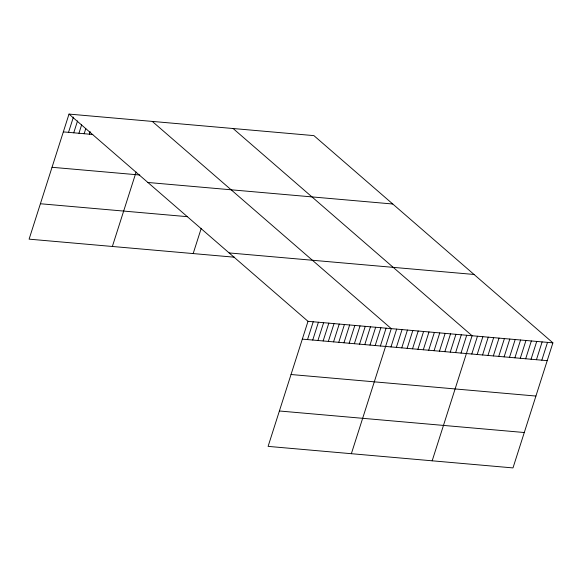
<?xml version="1.0" encoding="UTF-8"?>
<svg xmlns="http://www.w3.org/2000/svg" width="582" height="582" viewBox="0 0 582 582"><rect width="100%" height="100%" fill="white"/><g stroke="black" fill="none" stroke-linecap="round" stroke-linejoin="round"><path stroke-width="0.87" d="M69.011 114.087L308.009 321.315L268.098 446.379L512.989 467.913L552.9 342.849L313.902 135.621L69.011 114.087L29.1 239.151L234.481 257.208M68.531 132.347L73.405 117.084M73.739 132.805L77.53 120.94M78.941 133.263L81.647 124.788M84.143 133.722L85.772 128.637M89.352 134.18L90.159 131.634M112.362 246.47L136.101 172.083M193.173 253.577L201.248 228.297M307.529 339.582L313.211 321.773M312.738 340.041L318.419 322.232M317.939 340.499L323.621 322.69M323.141 340.957L328.823 323.148M328.343 341.408L334.032 323.607M333.551 341.867L339.233 324.065M338.753 342.325L344.435 324.523M343.955 342.783L349.644 324.974M349.164 343.242L354.845 325.433M354.365 343.7L360.047 325.891M359.567 344.158L365.256 326.349M364.776 344.617L370.458 326.808M369.977 345.075L375.659 327.266M375.179 345.533L380.868 327.724M380.388 345.992L386.07 328.183M351.361 453.698L391.271 328.641L152.273 121.405M390.98 346.923L396.662 329.114M396.364 347.396L402.046 329.587M401.755 347.869L407.436 330.059M407.138 348.342L412.82 330.532M412.529 348.814L418.211 331.005M417.912 349.287L423.601 331.478M423.303 349.76L428.985 331.958M428.687 350.233L434.376 332.431M434.077 350.713L439.759 332.904M439.468 351.186L445.15 333.377M444.852 351.659L450.533 333.85M450.242 352.132L455.924 334.323M455.626 352.605L461.308 334.796M461.017 353.078L466.699 335.268M432.171 460.806L472.089 335.749L233.091 128.513M471.791 354.023L477.473 336.221M477.182 354.503L482.864 336.694M482.565 354.976L488.247 337.167M487.956 355.449L493.638 337.64M493.34 355.922L499.021 338.113M498.73 356.395L504.412 338.586M504.114 356.868L509.803 339.059M509.505 357.341L515.186 339.539M514.888 357.814L520.577 340.012M520.279 358.286L525.961 340.485M525.67 358.767L531.351 340.957M531.053 359.24L536.735 341.43M536.444 359.712L542.126 341.903M541.827 360.185L547.509 342.376M63.329 131.896L92.822 134.486M52.031 167.289L139.789 175M147.879 182.472L392.77 204.006M40.398 203.751L187.411 216.679M229.141 252.93L474.032 274.464M308.009 321.315L552.9 342.849M302.327 339.124L547.218 360.658M291.029 374.517L535.92 396.051M279.389 410.987L524.28 432.521"/></g></svg>
